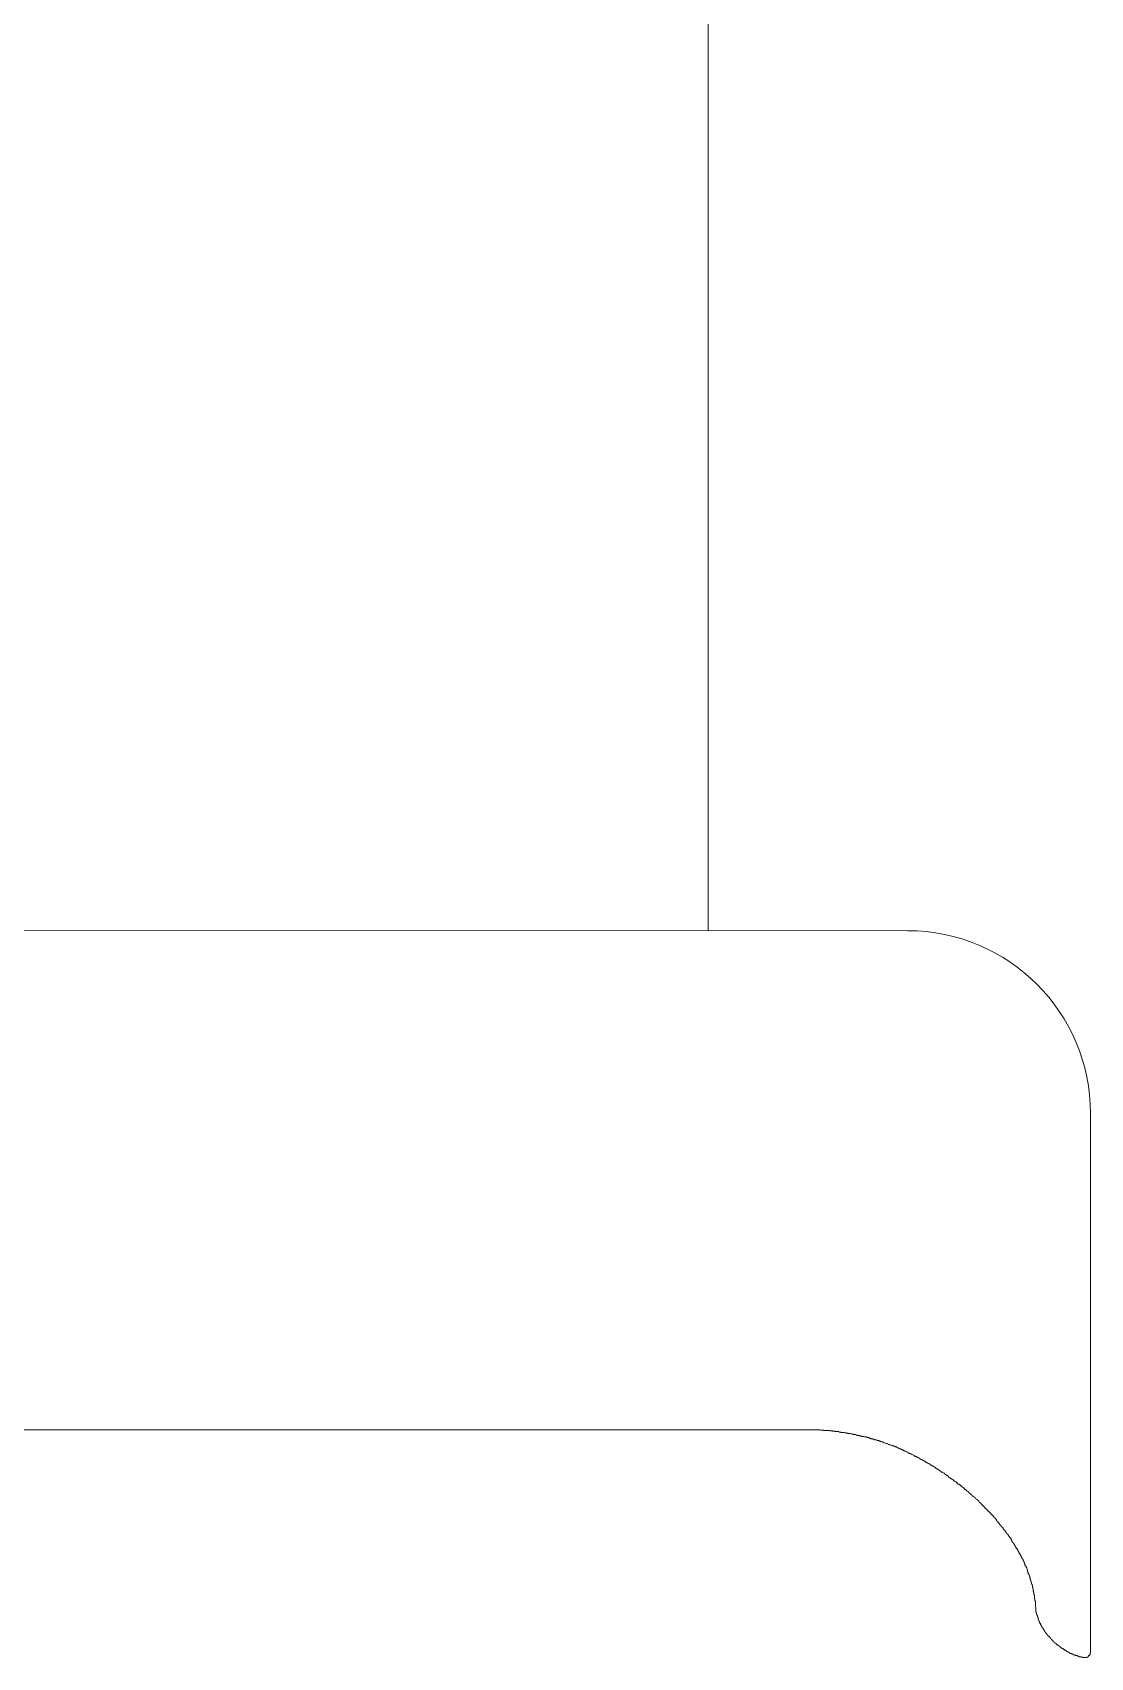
# Model space of a CAD drawing. Header units: millimetres. Extents: x 5194 to 16594, y 329 to 7592.
# Drawn here: x 10153.8 to 10217.4, y 3968.5 to 4066.2 of the extents above; entities that cross this region are included whole.
import ezdxf

# ---------------------------------------------------------------- set-up
doc = ezdxf.new("R2010")
doc.units = ezdxf.units.MM
doc.header["$MEASUREMENT"] = 0
doc.layers.add('PDF_Geometry', color=7, linetype='Continuous', true_color=0x231f20)

msp = doc.modelspace()

# ---------------------------------------------------------------- linework, layer by layer
at = {"layer": 'PDF_Geometry', "color": 0, "lineweight": 9}
for p, q in [((10194.398, 4113.163), (10194.398, 4012.187)), ((10150.391, 4012.182), (10206.394, 4012.175)), ((10217.391, 4001.178), (10217.391, 3968.816)), ((10128.387, 3982.17), (10200.24, 3982.17)), ((10200.272, 3982.17), (10200.25, 3982.17)), ((10200.295, 3982.17), (10200.272, 3982.17)), ((10200.317, 3982.17), (10200.295, 3982.17)), ((10200.857, 3982.17), (10200.834, 3982.17)), ((10200.902, 3982.17), (10200.857, 3982.17)), ((10200.924, 3982.17), (10200.902, 3982.17)), ((10201.149, 3982.148), (10201.127, 3982.17)), ((10201.172, 3982.148), (10201.149, 3982.148)), ((10201.217, 3982.148), (10201.172, 3982.148)), ((10201.239, 3982.148), (10201.217, 3982.148)), ((10201.262, 3982.148), (10201.239, 3982.148)), ((10201.284, 3982.148), (10201.262, 3982.148)), ((10201.329, 3982.148), (10201.284, 3982.148)), ((10201.352, 3982.125), (10201.329, 3982.148)), ((10201.374, 3982.125), (10201.352, 3982.125)), ((10201.419, 3982.125), (10201.374, 3982.125)), ((10201.464, 3982.125), (10201.419, 3982.125)), ((10201.486, 3982.125), (10201.464, 3982.125)), ((10201.509, 3982.125), (10201.486, 3982.125)), ((10201.531, 3982.125), (10201.509, 3982.125)), ((10201.554, 3982.125), (10201.531, 3982.125)), ((10201.846, 3982.103), (10201.824, 3982.103)), ((10201.869, 3982.103), (10201.846, 3982.103)), ((10201.891, 3982.08), (10201.869, 3982.103)), ((10201.914, 3982.08), (10201.891, 3982.08)), ((10201.936, 3982.08), (10201.914, 3982.08)), ((10201.959, 3982.08), (10201.936, 3982.08)), ((10202.004, 3982.08), (10201.959, 3982.08)), ((10202.026, 3982.08), (10202.004, 3982.08)), ((10202.049, 3982.058), (10202.026, 3982.08)), ((10202.071, 3982.058), (10202.049, 3982.058)), ((10202.094, 3982.058), (10202.071, 3982.058)), ((10202.116, 3982.058), (10202.094, 3982.058)), ((10202.139, 3982.058), (10202.116, 3982.058)), ((10202.161, 3982.058), (10202.139, 3982.058)), ((10202.184, 3982.058), (10202.161, 3982.058)), ((10202.206, 3982.058), (10202.184, 3982.058)), ((10202.251, 3982.058), (10202.206, 3982.058)), ((10202.274, 3982.035), (10202.251, 3982.058)), ((10202.296, 3982.035), (10202.274, 3982.035)), ((10202.341, 3982.035), (10202.296, 3982.035)), ((10202.364, 3982.035), (10202.341, 3982.035)), ((10202.386, 3982.035), (10202.364, 3982.035)), ((10202.409, 3982.013), (10202.386, 3982.035)), ((10202.431, 3982.013), (10202.409, 3982.013)), ((10202.453, 3982.013), (10202.431, 3982.013)), ((10202.476, 3982.013), (10202.453, 3982.013)), ((10202.521, 3982.013), (10202.476, 3982.013)), ((10202.566, 3982.013), (10202.521, 3982.013)), ((10202.588, 3982.013), (10202.566, 3982.013)), ((10202.611, 3981.99), (10202.588, 3982.013)), ((10202.633, 3981.99), (10202.611, 3981.99)), ((10202.656, 3981.99), (10202.633, 3981.99)), ((10202.701, 3981.99), (10202.656, 3981.99)), ((10202.701, 3981.968), (10202.701, 3981.99)), ((10202.746, 3981.968), (10202.701, 3981.968)), ((10202.768, 3981.968), (10202.746, 3981.968)), ((10202.791, 3981.968), (10202.768, 3981.968)), ((10202.813, 3981.945), (10202.791, 3981.968)), ((10202.836, 3981.945), (10202.813, 3981.945)), ((10202.858, 3981.945), (10202.836, 3981.945)), ((10202.881, 3981.945), (10202.858, 3981.945)), ((10202.926, 3981.945), (10202.881, 3981.945)), ((10202.948, 3981.945), (10202.926, 3981.945)), ((10202.971, 3981.945), (10202.948, 3981.945)), ((10202.993, 3981.923), (10202.971, 3981.945)), ((10203.016, 3981.923), (10202.993, 3981.923)), ((10203.038, 3981.923), (10203.016, 3981.923)), ((10203.061, 3981.923), (10203.038, 3981.923)), ((10203.061, 3981.901), (10203.061, 3981.923)), ((10203.106, 3981.901), (10203.061, 3981.901)), ((10203.128, 3981.901), (10203.106, 3981.901)), ((10203.151, 3981.878), (10203.128, 3981.901)), ((10203.173, 3981.878), (10203.151, 3981.878)), ((10203.196, 3981.878), (10203.173, 3981.878)), ((10203.218, 3981.878), (10203.196, 3981.878)), ((10203.263, 3981.878), (10203.218, 3981.878)), ((10203.286, 3981.878), (10203.263, 3981.878)), ((10203.308, 3981.856), (10203.286, 3981.878)), ((10203.331, 3981.856), (10203.308, 3981.856)), ((10203.353, 3981.856), (10203.331, 3981.856)), ((10203.376, 3981.833), (10203.353, 3981.856)), ((10203.398, 3981.833), (10203.376, 3981.833)), ((10203.443, 3981.833), (10203.398, 3981.833)), ((10203.466, 3981.833), (10203.443, 3981.833)), ((10203.488, 3981.833), (10203.466, 3981.833)), ((10203.51, 3981.811), (10203.488, 3981.833)), ((10203.533, 3981.811), (10203.51, 3981.811)), ((10203.555, 3981.811), (10203.533, 3981.811)), ((10203.578, 3981.811), (10203.555, 3981.811)), ((10203.578, 3981.788), (10203.578, 3981.811)), ((10203.623, 3981.788), (10203.578, 3981.788)), ((10203.645, 3981.788), (10203.623, 3981.788)), ((10203.668, 3981.766), (10203.645, 3981.788)), ((10203.69, 3981.766), (10203.668, 3981.766)), ((10203.713, 3981.766), (10203.69, 3981.766)), ((10203.735, 3981.766), (10203.713, 3981.766)), ((10203.758, 3981.766), (10203.735, 3981.766)), ((10203.803, 3981.743), (10203.758, 3981.766)), ((10203.848, 3981.743), (10203.803, 3981.743)), ((10203.87, 3981.743), (10203.848, 3981.743)), ((10203.893, 3981.743), (10203.87, 3981.743)), ((10203.915, 3981.721), (10203.893, 3981.743)), ((10203.938, 3981.721), (10203.915, 3981.721)), ((10203.96, 3981.721), (10203.938, 3981.721)), ((10203.983, 3981.698), (10203.96, 3981.721)), ((10204.028, 3981.698), (10203.983, 3981.698)), ((10204.05, 3981.698), (10204.028, 3981.698)), ((10204.073, 3981.698), (10204.05, 3981.698)), ((10204.095, 3981.676), (10204.073, 3981.698)), ((10204.118, 3981.676), (10204.095, 3981.676)), ((10204.14, 3981.653), (10204.118, 3981.676)), ((10204.185, 3981.653), (10204.14, 3981.653)), ((10204.208, 3981.631), (10204.185, 3981.653)), ((10204.23, 3981.631), (10204.208, 3981.631)), ((10204.253, 3981.631), (10204.23, 3981.631)), ((10204.275, 3981.631), (10204.253, 3981.631)), ((10204.298, 3981.631), (10204.275, 3981.631)), ((10204.32, 3981.608), (10204.298, 3981.631)), ((10204.365, 3981.608), (10204.32, 3981.608)), ((10204.365, 3981.586), (10204.365, 3981.608)), ((10204.388, 3981.586), (10204.365, 3981.586)), ((10204.41, 3981.586), (10204.388, 3981.586)), ((10204.433, 3981.563), (10204.41, 3981.586)), ((10204.455, 3981.563), (10204.433, 3981.563)), ((10204.478, 3981.563), (10204.455, 3981.563)), ((10204.5, 3981.563), (10204.478, 3981.563)), ((10204.545, 3981.541), (10204.5, 3981.563)), ((10204.567, 3981.541), (10204.545, 3981.541)), ((10204.59, 3981.518), (10204.567, 3981.541)), ((10204.635, 3981.518), (10204.59, 3981.518)), ((10204.68, 3981.518), (10204.635, 3981.518)), ((10204.68, 3981.496), (10204.68, 3981.518)), ((10204.725, 3981.496), (10204.68, 3981.496)), ((10204.747, 3981.496), (10204.725, 3981.496)), ((10204.77, 3981.473), (10204.747, 3981.496)), ((10204.815, 3981.451), (10204.77, 3981.473)), ((10204.837, 3981.451), (10204.815, 3981.451)), ((10204.86, 3981.451), (10204.837, 3981.451)), ((10204.905, 3981.451), (10204.86, 3981.451)), ((10204.905, 3981.428), (10204.905, 3981.451)), ((10204.95, 3981.428), (10204.905, 3981.428)), ((10204.95, 3981.406), (10204.95, 3981.428)), ((10204.972, 3981.406), (10204.95, 3981.406)), ((10204.972, 3981.383), (10204.972, 3981.406)), ((10204.995, 3981.383), (10204.972, 3981.383)), ((10205.017, 3981.383), (10204.995, 3981.383)), ((10205.062, 3981.361), (10205.017, 3981.383)), ((10205.107, 3981.338), (10205.062, 3981.361)), ((10205.13, 3981.338), (10205.107, 3981.338)), ((10205.152, 3981.338), (10205.13, 3981.338)), ((10205.175, 3981.338), (10205.152, 3981.338)), ((10205.197, 3981.316), (10205.175, 3981.338)), ((10205.22, 3981.293), (10205.197, 3981.316)), ((10205.242, 3981.293), (10205.22, 3981.293)), ((10205.287, 3981.293), (10205.242, 3981.293)), ((10205.31, 3981.293), (10205.287, 3981.293)), ((10205.332, 3981.271), (10205.31, 3981.293)), ((10205.355, 3981.271), (10205.332, 3981.271)), ((10205.377, 3981.248), (10205.355, 3981.271)), ((10205.4, 3981.248), (10205.377, 3981.248)), ((10205.422, 3981.248), (10205.4, 3981.248)), ((10205.467, 3981.226), (10205.422, 3981.248)), ((10205.49, 3981.226), (10205.467, 3981.226)), ((10205.512, 3981.203), (10205.49, 3981.226)), ((10205.535, 3981.203), (10205.512, 3981.203)), ((10205.557, 3981.203), (10205.535, 3981.203)), ((10205.579, 3981.181), (10205.557, 3981.203)), ((10205.602, 3981.181), (10205.579, 3981.181)), ((10205.602, 3981.158), (10205.602, 3981.181)), ((10205.647, 3981.158), (10205.602, 3981.158)), ((10205.669, 3981.136), (10205.647, 3981.158)), ((10205.692, 3981.136), (10205.669, 3981.136)), ((10205.714, 3981.136), (10205.692, 3981.136)), ((10205.737, 3981.136), (10205.714, 3981.136)), ((10205.737, 3981.113), (10205.737, 3981.136)), ((10205.759, 3981.113), (10205.737, 3981.113)), ((10205.782, 3981.113), (10205.759, 3981.113)), ((10205.782, 3981.091), (10205.782, 3981.113)), ((10205.827, 3981.091), (10205.782, 3981.091)), ((10205.827, 3981.068), (10205.827, 3981.091)), ((10205.849, 3981.068), (10205.827, 3981.068)), ((10205.872, 3981.068), (10205.849, 3981.068)), ((10205.894, 3981.046), (10205.872, 3981.068)), ((10205.917, 3981.046), (10205.894, 3981.046)), ((10205.917, 3981.023), (10205.917, 3981.046)), ((10205.939, 3981.023), (10205.917, 3981.023)), ((10205.984, 3981.023), (10205.939, 3981.023)), ((10205.984, 3981.001), (10205.984, 3981.023)), ((10206.007, 3981.001), (10205.984, 3981.001)), ((10206.029, 3980.978), (10206.007, 3981.001)), ((10206.052, 3980.978), (10206.029, 3980.978)), ((10206.074, 3980.956), (10206.052, 3980.978)), ((10206.097, 3980.956), (10206.074, 3980.956)), ((10206.119, 3980.956), (10206.097, 3980.956)), ((10206.119, 3980.933), (10206.119, 3980.956)), ((10206.164, 3980.933), (10206.119, 3980.933)), ((10206.164, 3980.911), (10206.164, 3980.933)), ((10206.209, 3980.911), (10206.164, 3980.911)), ((10206.232, 3980.888), (10206.209, 3980.911)), ((10206.254, 3980.888), (10206.232, 3980.888)), ((10206.254, 3980.866), (10206.254, 3980.888)), ((10206.277, 3980.866), (10206.254, 3980.866)), ((10206.299, 3980.844), (10206.277, 3980.866)), ((10206.322, 3980.844), (10206.299, 3980.844)), ((10206.344, 3980.844), (10206.322, 3980.844)), ((10206.389, 3980.821), (10206.344, 3980.844)), ((10206.407, 3980.816), (10206.385, 3980.816)), ((10206.43, 3980.794), (10206.407, 3980.816)), ((10206.452, 3980.794), (10206.43, 3980.794)), ((10206.475, 3980.771), (10206.452, 3980.794)), ((10206.475, 3980.749), (10206.475, 3980.771)), ((10206.519, 3980.749), (10206.475, 3980.749)), ((10206.564, 3980.749), (10206.519, 3980.749)), ((10206.564, 3980.726), (10206.564, 3980.749)), ((10206.609, 3980.704), (10206.564, 3980.726)), ((10206.632, 3980.704), (10206.609, 3980.704)), ((10206.654, 3980.681), (10206.632, 3980.704)), ((10206.677, 3980.681), (10206.654, 3980.681)), ((10206.699, 3980.659), (10206.677, 3980.681)), ((10206.744, 3980.636), (10206.699, 3980.659)), ((10206.767, 3980.636), (10206.744, 3980.636)), ((10206.789, 3980.636), (10206.767, 3980.636)), ((10206.789, 3980.614), (10206.789, 3980.636)), ((10206.812, 3980.591), (10206.789, 3980.614)), ((10206.834, 3980.591), (10206.812, 3980.591)), ((10206.857, 3980.591), (10206.834, 3980.591)), ((10206.879, 3980.569), (10206.857, 3980.591)), ((10206.924, 3980.569), (10206.879, 3980.569)), ((10206.924, 3980.546), (10206.924, 3980.569)), ((10206.947, 3980.524), (10206.924, 3980.546)), ((10206.969, 3980.524), (10206.947, 3980.524)), ((10206.992, 3980.524), (10206.969, 3980.524)), ((10207.014, 3980.501), (10206.992, 3980.524)), ((10207.037, 3980.501), (10207.014, 3980.501)), ((10207.037, 3980.479), (10207.037, 3980.501)), ((10207.082, 3980.479), (10207.037, 3980.479)), ((10207.082, 3980.456), (10207.082, 3980.479)), ((10207.104, 3980.434), (10207.082, 3980.456)), ((10207.127, 3980.434), (10207.104, 3980.434)), ((10207.149, 3980.434), (10207.127, 3980.434)), ((10207.172, 3980.411), (10207.149, 3980.434)), ((10207.217, 3980.389), (10207.172, 3980.411)), ((10207.262, 3980.389), (10207.217, 3980.389)), ((10207.262, 3980.367), (10207.262, 3980.389)), ((10207.307, 3980.344), (10207.262, 3980.367)), ((10207.307, 3980.322), (10207.307, 3980.344)), ((10207.329, 3980.322), (10207.307, 3980.322)), ((10207.352, 3980.322), (10207.329, 3980.322)), ((10207.374, 3980.299), (10207.352, 3980.322)), ((10207.397, 3980.299), (10207.374, 3980.299)), ((10207.397, 3980.277), (10207.397, 3980.299)), ((10207.442, 3980.277), (10207.397, 3980.277)), ((10207.442, 3980.254), (10207.442, 3980.277)), ((10207.487, 3980.254), (10207.442, 3980.254)), ((10207.487, 3980.232), (10207.487, 3980.254)), ((10207.509, 3980.209), (10207.487, 3980.232)), ((10207.531, 3980.209), (10207.509, 3980.209)), ((10207.554, 3980.209), (10207.531, 3980.209)), ((10207.576, 3980.187), (10207.554, 3980.209)), ((10207.576, 3980.164), (10207.576, 3980.187)), ((10207.599, 3980.164), (10207.576, 3980.164)), ((10207.621, 3980.142), (10207.599, 3980.164)), ((10207.666, 3980.142), (10207.621, 3980.142)), ((10207.689, 3980.119), (10207.666, 3980.142)), ((10207.711, 3980.097), (10207.689, 3980.119)), ((10207.734, 3980.097), (10207.711, 3980.097)), ((10207.756, 3980.097), (10207.734, 3980.097)), ((10207.756, 3980.074), (10207.756, 3980.097)), ((10207.779, 3980.052), (10207.756, 3980.074)), ((10207.801, 3980.052), (10207.779, 3980.052)), ((10207.846, 3980.052), (10207.801, 3980.052)), ((10207.846, 3980.029), (10207.846, 3980.052)), ((10207.869, 3980.007), (10207.846, 3980.029)), ((10207.891, 3980.007), (10207.869, 3980.007)), ((10207.914, 3980.007), (10207.891, 3980.007)), ((10207.936, 3979.984), (10207.914, 3980.007)), ((10207.936, 3979.962), (10207.936, 3979.984)), ((10207.959, 3979.962), (10207.936, 3979.962)), ((10207.981, 3979.962), (10207.959, 3979.962)), ((10208.004, 3979.939), (10207.981, 3979.962)), ((10208.004, 3979.917), (10208.004, 3979.939)), ((10208.026, 3979.917), (10208.004, 3979.917)), ((10208.049, 3979.894), (10208.026, 3979.917)), ((10208.094, 3979.872), (10208.049, 3979.894)), ((10208.094, 3979.849), (10208.094, 3979.872)), ((10208.116, 3979.849), (10208.094, 3979.849)), ((10208.139, 3979.827), (10208.116, 3979.849)), ((10208.184, 3979.827), (10208.139, 3979.827)), ((10208.184, 3979.804), (10208.184, 3979.827)), ((10208.206, 3979.804), (10208.184, 3979.804)), ((10208.229, 3979.782), (10208.206, 3979.804)), ((10208.274, 3979.759), (10208.229, 3979.782)), ((10208.274, 3979.737), (10208.274, 3979.759)), ((10208.296, 3979.737), (10208.274, 3979.737)), ((10208.319, 3979.714), (10208.296, 3979.737)), ((10208.364, 3979.692), (10208.319, 3979.714)), ((10208.409, 3979.669), (10208.364, 3979.692)), ((10208.409, 3979.647), (10208.409, 3979.669)), ((10208.431, 3979.647), (10208.409, 3979.647)), ((10208.454, 3979.624), (10208.431, 3979.647)), ((10208.476, 3979.602), (10208.454, 3979.624)), ((10208.499, 3979.602), (10208.476, 3979.602)), ((10208.544, 3979.579), (10208.499, 3979.602)), ((10208.588, 3979.557), (10208.544, 3979.579)), ((10208.611, 3979.534), (10208.588, 3979.557)), ((10208.633, 3979.512), (10208.611, 3979.534)), ((10208.678, 3979.489), (10208.633, 3979.512)), ((10208.701, 3979.467), (10208.678, 3979.489)), ((10208.723, 3979.467), (10208.701, 3979.467)), ((10208.723, 3979.444), (10208.723, 3979.467)), ((10208.768, 3979.444), (10208.723, 3979.444)), ((10208.768, 3979.422), (10208.768, 3979.444)), ((10208.791, 3979.399), (10208.768, 3979.422)), ((10208.813, 3979.399), (10208.791, 3979.399)), ((10208.858, 3979.377), (10208.813, 3979.399)), ((10208.858, 3979.355), (10208.858, 3979.377)), ((10208.858, 3979.332), (10208.858, 3979.355)), ((10208.903, 3979.332), (10208.858, 3979.332)), ((10208.926, 3979.31), (10208.903, 3979.332)), ((10208.926, 3979.287), (10208.926, 3979.31)), ((10208.948, 3979.287), (10208.926, 3979.287)), ((10208.971, 3979.287), (10208.948, 3979.287)), ((10208.971, 3979.265), (10208.971, 3979.287)), ((10208.993, 3979.242), (10208.971, 3979.265)), ((10209.016, 3979.22), (10208.993, 3979.242)), ((10209.038, 3979.22), (10209.016, 3979.22)), ((10209.061, 3979.197), (10209.038, 3979.22)), ((10209.106, 3979.175), (10209.061, 3979.197)), ((10209.128, 3979.152), (10209.106, 3979.175)), ((10209.151, 3979.152), (10209.128, 3979.152)), ((10209.151, 3979.13), (10209.151, 3979.152)), ((10209.173, 3979.107), (10209.151, 3979.13)), ((10209.196, 3979.107), (10209.173, 3979.107)), ((10209.218, 3979.085), (10209.196, 3979.107)), ((10209.241, 3979.085), (10209.218, 3979.085)), ((10209.241, 3979.062), (10209.241, 3979.085)), ((10209.286, 3979.04), (10209.241, 3979.062)), ((10209.308, 3979.017), (10209.286, 3979.04)), ((10209.331, 3979.017), (10209.308, 3979.017)), ((10209.331, 3978.995), (10209.331, 3979.017)), ((10209.353, 3978.972), (10209.331, 3978.995)), ((10209.376, 3978.972), (10209.353, 3978.972)), ((10209.398, 3978.972), (10209.376, 3978.972)), ((10209.398, 3978.95), (10209.398, 3978.972)), ((10209.421, 3978.927), (10209.398, 3978.95)), ((10209.421, 3978.905), (10209.421, 3978.927)), ((10209.466, 3978.905), (10209.421, 3978.905)), ((10209.488, 3978.905), (10209.466, 3978.905)), ((10209.511, 3978.882), (10209.488, 3978.905)), ((10209.511, 3978.86), (10209.511, 3978.882)), ((10209.533, 3978.86), (10209.511, 3978.86)), ((10209.556, 3978.86), (10209.533, 3978.86)), ((10209.556, 3978.837), (10209.556, 3978.86)), ((10209.578, 3978.815), (10209.556, 3978.837)), ((10209.601, 3978.792), (10209.578, 3978.815)), ((10209.645, 3978.792), (10209.601, 3978.792)), ((10209.645, 3978.77), (10209.645, 3978.792)), ((10209.645, 3978.747), (10209.645, 3978.77)), ((10209.69, 3978.725), (10209.645, 3978.747)), ((10209.713, 3978.725), (10209.69, 3978.725)), ((10209.735, 3978.702), (10209.713, 3978.725)), ((10209.735, 3978.68), (10209.735, 3978.702)), ((10209.758, 3978.68), (10209.735, 3978.68)), ((10209.78, 3978.657), (10209.758, 3978.68)), ((10209.825, 3978.657), (10209.78, 3978.657)), ((10209.825, 3978.635), (10209.825, 3978.657)), ((10209.825, 3978.612), (10209.825, 3978.635)), ((10209.848, 3978.59), (10209.825, 3978.612)), ((10209.87, 3978.59), (10209.848, 3978.59)), ((10209.893, 3978.567), (10209.87, 3978.59)), ((10209.893, 3978.545), (10209.893, 3978.567)), ((10209.915, 3978.545), (10209.893, 3978.545)), ((10209.938, 3978.522), (10209.915, 3978.545)), ((10209.938, 3978.5), (10209.938, 3978.522)), ((10209.96, 3978.5), (10209.938, 3978.5)), ((10209.983, 3978.477), (10209.96, 3978.5)), ((10210.028, 3978.455), (10209.983, 3978.477)), ((10210.028, 3978.432), (10210.028, 3978.455)), ((10210.05, 3978.432), (10210.028, 3978.432)), ((10210.073, 3978.41), (10210.05, 3978.432)), ((10210.095, 3978.387), (10210.073, 3978.41)), ((10210.095, 3978.365), (10210.095, 3978.387)), ((10210.118, 3978.365), (10210.095, 3978.365)), ((10210.118, 3978.342), (10210.118, 3978.365)), ((10210.14, 3978.342), (10210.118, 3978.342)), ((10210.163, 3978.32), (10210.14, 3978.342)), ((10210.163, 3978.298), (10210.163, 3978.32)), ((10210.208, 3978.298), (10210.163, 3978.298)), ((10210.208, 3978.275), (10210.208, 3978.298)), ((10210.23, 3978.253), (10210.208, 3978.275)), ((10210.253, 3978.23), (10210.23, 3978.253)), ((10210.275, 3978.23), (10210.253, 3978.23)), ((10210.298, 3978.208), (10210.275, 3978.23)), ((10210.298, 3978.185), (10210.298, 3978.208)), ((10210.32, 3978.185), (10210.298, 3978.185)), ((10210.343, 3978.163), (10210.32, 3978.185)), ((10210.388, 3978.14), (10210.343, 3978.163)), ((10210.388, 3978.118), (10210.388, 3978.14)), ((10210.41, 3978.118), (10210.388, 3978.118)), ((10210.568, 3977.983), (10210.523, 3978.005)), ((10210.568, 3977.96), (10210.568, 3977.983)), ((10210.613, 3977.938), (10210.568, 3977.96)), ((10210.613, 3977.915), (10210.613, 3977.938)), ((10210.635, 3977.915), (10210.613, 3977.915)), ((10210.657, 3977.893), (10210.635, 3977.915)), ((10210.657, 3977.87), (10210.657, 3977.893)), ((10210.68, 3977.87), (10210.657, 3977.87)), ((10210.702, 3977.848), (10210.68, 3977.87)), ((10210.702, 3977.825), (10210.702, 3977.848)), ((10210.747, 3977.803), (10210.702, 3977.825)), ((10210.747, 3977.78), (10210.747, 3977.803)), ((10210.792, 3977.78), (10210.747, 3977.78)), ((10210.792, 3977.758), (10210.792, 3977.78)), ((10210.792, 3977.735), (10210.792, 3977.758)), ((10210.815, 3977.713), (10210.792, 3977.735)), ((10210.837, 3977.69), (10210.815, 3977.713)), ((10210.86, 3977.668), (10210.837, 3977.69)), ((10210.905, 3977.668), (10210.86, 3977.668)), ((10210.905, 3977.645), (10210.905, 3977.668)), ((10210.905, 3977.623), (10210.905, 3977.645)), ((10210.905, 3977.6), (10210.905, 3977.623)), ((10210.95, 3977.6), (10210.905, 3977.6)), ((10210.95, 3977.578), (10210.95, 3977.6)), ((10210.972, 3977.555), (10210.95, 3977.578)), ((10210.995, 3977.555), (10210.972, 3977.555)), ((10210.995, 3977.533), (10210.995, 3977.555)), ((10211.017, 3977.51), (10210.995, 3977.533)), ((10211.04, 3977.51), (10211.017, 3977.51)), ((10211.04, 3977.488), (10211.04, 3977.51)), ((10211.062, 3977.465), (10211.04, 3977.488)), ((10211.085, 3977.443), (10211.062, 3977.465)), ((10211.13, 3977.42), (10211.085, 3977.443)), ((10211.13, 3977.398), (10211.13, 3977.42)), ((10211.152, 3977.375), (10211.13, 3977.398)), ((10211.175, 3977.375), (10211.152, 3977.375)), ((10211.175, 3977.353), (10211.175, 3977.375)), ((10211.197, 3977.33), (10211.175, 3977.353)), ((10211.22, 3977.308), (10211.197, 3977.33)), ((10211.242, 3977.285), (10211.22, 3977.308)), ((10211.265, 3977.263), (10211.242, 3977.285)), ((10211.265, 3977.241), (10211.265, 3977.263)), ((10211.31, 3977.241), (10211.265, 3977.241)), ((10211.31, 3977.218), (10211.31, 3977.241)), ((10211.332, 3977.196), (10211.31, 3977.218)), ((10211.355, 3977.173), (10211.332, 3977.196)), ((10211.377, 3977.151), (10211.355, 3977.173)), ((10211.4, 3977.128), (10211.377, 3977.151)), ((10211.4, 3977.106), (10211.4, 3977.128)), ((10211.422, 3977.106), (10211.4, 3977.106)), ((10211.445, 3977.083), (10211.422, 3977.106)), ((10211.445, 3977.061), (10211.445, 3977.083)), ((10211.49, 3977.061), (10211.445, 3977.061)), ((10211.49, 3977.038), (10211.49, 3977.061)), ((10211.49, 3977.016), (10211.49, 3977.038)), ((10211.512, 3977.016), (10211.49, 3977.016)), ((10211.535, 3976.993), (10211.512, 3977.016)), ((10211.535, 3976.971), (10211.535, 3976.993)), ((10211.557, 3976.948), (10211.535, 3976.971)), ((10211.58, 3976.948), (10211.557, 3976.948)), ((10211.58, 3976.926), (10211.58, 3976.948)), ((10211.602, 3976.903), (10211.58, 3976.926)), ((10211.602, 3976.881), (10211.602, 3976.903)), ((10211.625, 3976.881), (10211.602, 3976.881)), ((10211.67, 3976.858), (10211.625, 3976.881)), ((10211.67, 3976.836), (10211.67, 3976.858)), ((10211.67, 3976.813), (10211.67, 3976.836)), ((10211.692, 3976.813), (10211.67, 3976.813)), ((10211.692, 3976.791), (10211.692, 3976.813)), ((10211.714, 3976.768), (10211.692, 3976.791)), ((10211.737, 3976.768), (10211.714, 3976.768)), ((10211.737, 3976.746), (10211.737, 3976.768)), ((10211.737, 3976.723), (10211.737, 3976.746)), ((10211.759, 3976.701), (10211.737, 3976.723)), ((10211.759, 3976.678), (10211.759, 3976.701)), ((10211.782, 3976.678), (10211.759, 3976.678)), ((10211.827, 3976.656), (10211.782, 3976.678)), ((10211.827, 3976.633), (10211.827, 3976.656)), ((10211.849, 3976.611), (10211.827, 3976.633)), ((10211.849, 3976.588), (10211.849, 3976.611)), ((10211.872, 3976.566), (10211.849, 3976.588)), ((10211.894, 3976.566), (10211.872, 3976.566)), ((10211.894, 3976.543), (10211.894, 3976.566)), ((10211.917, 3976.521), (10211.894, 3976.543)), ((10211.917, 3976.498), (10211.917, 3976.521)), ((10211.939, 3976.476), (10211.917, 3976.498)), ((10211.962, 3976.453), (10211.939, 3976.476)), ((10212.007, 3976.431), (10211.962, 3976.453)), ((10212.007, 3976.408), (10212.007, 3976.431)), ((10212.007, 3976.386), (10212.007, 3976.408)), ((10212.052, 3976.363), (10212.007, 3976.386)), ((10212.052, 3976.341), (10212.052, 3976.363)), ((10212.074, 3976.318), (10212.052, 3976.341)), ((10212.097, 3976.296), (10212.074, 3976.318)), ((10212.119, 3976.273), (10212.097, 3976.296)), ((10212.142, 3976.251), (10212.119, 3976.273)), ((10212.142, 3976.228), (10212.142, 3976.251)), ((10212.142, 3976.206), (10212.142, 3976.228)), ((10212.187, 3976.206), (10212.142, 3976.206)), ((10212.187, 3976.184), (10212.187, 3976.206)), ((10212.187, 3976.161), (10212.187, 3976.184)), ((10212.232, 3976.139), (10212.187, 3976.161)), ((10212.232, 3976.116), (10212.232, 3976.139)), ((10212.254, 3976.094), (10212.232, 3976.116)), ((10212.277, 3976.071), (10212.254, 3976.094)), ((10212.277, 3976.049), (10212.277, 3976.071)), ((10212.299, 3976.026), (10212.277, 3976.049)), ((10212.322, 3976.004), (10212.299, 3976.026)), ((10212.322, 3975.981), (10212.322, 3976.004)), ((10212.344, 3975.959), (10212.322, 3975.981)), ((10212.367, 3975.959), (10212.344, 3975.959)), ((10212.367, 3975.936), (10212.367, 3975.959)), ((10212.367, 3975.914), (10212.367, 3975.936)), ((10212.412, 3975.891), (10212.367, 3975.914)), ((10212.412, 3975.869), (10212.412, 3975.891)), ((10212.434, 3975.846), (10212.412, 3975.869)), ((10212.457, 3975.846), (10212.434, 3975.846)), ((10212.457, 3975.824), (10212.457, 3975.846)), ((10212.457, 3975.801), (10212.457, 3975.824)), ((10212.479, 3975.801), (10212.457, 3975.801)), ((10212.479, 3975.779), (10212.479, 3975.801)), ((10212.502, 3975.756), (10212.479, 3975.779)), ((10212.502, 3975.734), (10212.502, 3975.756)), ((10212.524, 3975.734), (10212.502, 3975.734)), ((10212.524, 3975.711), (10212.524, 3975.734)), ((10212.547, 3975.689), (10212.524, 3975.711)), ((10212.547, 3975.666), (10212.547, 3975.689)), ((10212.592, 3975.666), (10212.547, 3975.666)), ((10212.592, 3975.644), (10212.592, 3975.666)), ((10212.592, 3975.621), (10212.592, 3975.644)), ((10212.614, 3975.599), (10212.592, 3975.621)), ((10212.637, 3975.576), (10212.614, 3975.599)), ((10212.637, 3975.554), (10212.637, 3975.576)), ((10212.659, 3975.531), (10212.637, 3975.554)), ((10212.659, 3975.509), (10212.659, 3975.531)), ((10212.659, 3975.486), (10212.659, 3975.509)), ((10212.659, 3975.464), (10212.659, 3975.486)), ((10212.682, 3975.464), (10212.659, 3975.464)), ((10212.682, 3975.441), (10212.682, 3975.464)), ((10212.704, 3975.441), (10212.682, 3975.441)), ((10212.704, 3975.419), (10212.704, 3975.441)), ((10212.704, 3975.396), (10212.704, 3975.419)), ((10212.749, 3975.374), (10212.704, 3975.396)), ((10212.771, 3975.351), (10212.749, 3975.374)), ((10212.771, 3975.329), (10212.771, 3975.351)), ((10212.794, 3975.306), (10212.771, 3975.329)), ((10212.794, 3975.284), (10212.794, 3975.306)), ((10212.816, 3975.261), (10212.794, 3975.284)), ((10212.839, 3975.239), (10212.816, 3975.261)), ((10212.839, 3975.216), (10212.839, 3975.239)), ((10212.839, 3975.194), (10212.839, 3975.216)), ((10212.861, 3975.194), (10212.839, 3975.194)), ((10212.861, 3975.172), (10212.861, 3975.194)), ((10212.884, 3975.149), (10212.861, 3975.172)), ((10212.884, 3975.127), (10212.884, 3975.149)), ((10212.884, 3975.104), (10212.884, 3975.127)), ((10212.929, 3975.104), (10212.884, 3975.104)), ((10212.929, 3975.082), (10212.929, 3975.104)), ((10212.929, 3975.059), (10212.929, 3975.082)), ((10212.951, 3975.037), (10212.929, 3975.059)), ((10212.974, 3975.037), (10212.951, 3975.037)), ((10212.974, 3975.014), (10212.974, 3975.037)), ((10212.974, 3974.992), (10212.974, 3975.014)), ((10212.974, 3974.969), (10212.974, 3974.992)), ((10212.996, 3974.969), (10212.974, 3974.969)), ((10213.019, 3974.947), (10212.996, 3974.969)), ((10213.019, 3974.924), (10213.019, 3974.947)), ((10213.019, 3974.902), (10213.019, 3974.924)), ((10213.041, 3974.902), (10213.019, 3974.902)), ((10213.041, 3974.879), (10213.041, 3974.902)), ((10213.064, 3974.857), (10213.041, 3974.879)), ((10213.064, 3974.834), (10213.064, 3974.857)), ((10213.064, 3974.812), (10213.064, 3974.834)), ((10213.109, 3974.812), (10213.064, 3974.812)), ((10213.109, 3974.789), (10213.109, 3974.812)), ((10213.109, 3974.767), (10213.109, 3974.789)), ((10213.109, 3974.744), (10213.109, 3974.767)), ((10213.109, 3974.722), (10213.109, 3974.744)), ((10213.154, 3974.722), (10213.109, 3974.722)), ((10213.154, 3974.699), (10213.154, 3974.722)), ((10213.154, 3974.677), (10213.154, 3974.699)), ((10213.154, 3974.654), (10213.154, 3974.677)), ((10213.176, 3974.654), (10213.154, 3974.654)), ((10213.176, 3974.632), (10213.176, 3974.654)), ((10213.199, 3974.609), (10213.176, 3974.632)), ((10213.199, 3974.587), (10213.199, 3974.609)), ((10213.221, 3974.564), (10213.199, 3974.587)), ((10213.221, 3974.542), (10213.221, 3974.564)), ((10213.244, 3974.542), (10213.221, 3974.542)), ((10213.244, 3974.519), (10213.244, 3974.542)), ((10213.244, 3974.497), (10213.244, 3974.519)), ((10213.244, 3974.474), (10213.244, 3974.497)), ((10213.289, 3974.474), (10213.244, 3974.474)), ((10213.289, 3974.452), (10213.289, 3974.474)), ((10213.289, 3974.429), (10213.289, 3974.452)), ((10213.289, 3974.407), (10213.289, 3974.429)), ((10213.334, 3974.384), (10213.289, 3974.407)), ((10213.334, 3974.362), (10213.334, 3974.384)), ((10213.334, 3974.339), (10213.334, 3974.362)), ((10213.334, 3974.317), (10213.334, 3974.339)), ((10213.356, 3974.294), (10213.334, 3974.317)), ((10213.356, 3974.272), (10213.356, 3974.294)), ((10213.379, 3974.272), (10213.356, 3974.272)), ((10213.379, 3974.249), (10213.379, 3974.272)), ((10213.379, 3974.227), (10213.379, 3974.249)), ((10213.401, 3974.227), (10213.379, 3974.227)), ((10213.401, 3974.204), (10213.401, 3974.227)), ((10213.401, 3974.182), (10213.401, 3974.204)), ((10213.424, 3974.159), (10213.401, 3974.182)), ((10213.424, 3974.137), (10213.424, 3974.159)), ((10213.424, 3974.115), (10213.424, 3974.137)), ((10213.446, 3974.092), (10213.424, 3974.115)), ((10213.446, 3974.07), (10213.446, 3974.092)), ((10213.469, 3974.047), (10213.446, 3974.07)), ((10213.469, 3974.025), (10213.469, 3974.047)), ((10213.469, 3974.002), (10213.469, 3974.025)), ((10213.469, 3973.98), (10213.469, 3974.002)), ((10213.514, 3973.98), (10213.469, 3973.98)), ((10213.514, 3973.957), (10213.514, 3973.98)), ((10213.514, 3973.935), (10213.514, 3973.957)), ((10213.514, 3973.912), (10213.514, 3973.935)), ((10213.536, 3973.912), (10213.514, 3973.912)), ((10213.536, 3973.89), (10213.536, 3973.912)), ((10213.559, 3973.867), (10213.536, 3973.89)), ((10213.559, 3973.845), (10213.559, 3973.867)), ((10213.559, 3973.822), (10213.559, 3973.845)), ((10213.581, 3973.8), (10213.559, 3973.822)), ((10213.581, 3973.777), (10213.581, 3973.8)), ((10213.604, 3973.755), (10213.581, 3973.777)), ((10213.604, 3973.732), (10213.604, 3973.755)), ((10213.604, 3973.71), (10213.604, 3973.732)), ((10213.604, 3973.687), (10213.604, 3973.71)), ((10213.604, 3973.665), (10213.604, 3973.687)), ((10213.626, 3973.642), (10213.604, 3973.665)), ((10213.626, 3973.62), (10213.626, 3973.642)), ((10213.626, 3973.597), (10213.626, 3973.62)), ((10213.626, 3973.575), (10213.626, 3973.597)), ((10213.626, 3973.552), (10213.626, 3973.575)), ((10213.671, 3973.552), (10213.626, 3973.552)), ((10213.671, 3973.53), (10213.671, 3973.552)), ((10213.671, 3973.507), (10213.671, 3973.53)), ((10213.671, 3973.485), (10213.671, 3973.507)), ((10213.694, 3973.462), (10213.671, 3973.485)), ((10213.694, 3973.44), (10213.694, 3973.462)), ((10213.694, 3973.417), (10213.694, 3973.44)), ((10213.716, 3973.417), (10213.694, 3973.417)), ((10213.716, 3973.395), (10213.716, 3973.417)), ((10213.716, 3973.372), (10213.716, 3973.395)), ((10213.716, 3973.35), (10213.716, 3973.372)), ((10213.716, 3973.327), (10213.716, 3973.35)), ((10213.739, 3973.305), (10213.716, 3973.327)), ((10213.761, 3973.282), (10213.739, 3973.305)), ((10213.761, 3973.26), (10213.761, 3973.282)), ((10213.761, 3973.237), (10213.761, 3973.26)), ((10213.761, 3973.215), (10213.761, 3973.237)), ((10213.761, 3973.192), (10213.761, 3973.215)), ((10213.761, 3973.17), (10213.761, 3973.192)), ((10213.784, 3973.147), (10213.761, 3973.17)), ((10213.784, 3973.125), (10213.784, 3973.147)), ((10213.806, 3973.125), (10213.784, 3973.125)), ((10213.806, 3973.102), (10213.806, 3973.125)), ((10213.806, 3973.08), (10213.806, 3973.102)), ((10213.806, 3973.058), (10213.806, 3973.08)), ((10213.806, 3973.035), (10213.806, 3973.058)), ((10213.851, 3973.013), (10213.806, 3973.035)), ((10213.851, 3972.99), (10213.851, 3973.013)), ((10213.851, 3972.968), (10213.851, 3972.99)), ((10213.851, 3972.945), (10213.851, 3972.968)), ((10213.851, 3972.923), (10213.851, 3972.945)), ((10213.851, 3972.9), (10213.851, 3972.923)), ((10213.873, 3972.9), (10213.851, 3972.9)), ((10213.873, 3972.878), (10213.873, 3972.9)), ((10213.873, 3972.855), (10213.873, 3972.878)), ((10213.896, 3972.855), (10213.873, 3972.855)), ((10213.896, 3972.833), (10213.896, 3972.855)), ((10213.896, 3972.698), (10213.896, 3972.72)), ((10213.918, 3972.698), (10213.896, 3972.698)), ((10213.918, 3972.675), (10213.918, 3972.698)), ((10213.918, 3972.653), (10213.918, 3972.675)), ((10213.918, 3972.63), (10213.918, 3972.653)), ((10213.941, 3972.63), (10213.918, 3972.63)), ((10213.941, 3972.608), (10213.941, 3972.63)), ((10213.941, 3972.585), (10213.941, 3972.608)), ((10213.941, 3972.563), (10213.941, 3972.585)), ((10213.941, 3972.54), (10213.941, 3972.563)), ((10213.941, 3972.518), (10213.941, 3972.54)), ((10213.941, 3972.495), (10213.941, 3972.518)), ((10213.963, 3972.473), (10213.941, 3972.495)), ((10213.963, 3972.45), (10213.963, 3972.473)), ((10213.963, 3972.428), (10213.963, 3972.45)), ((10213.986, 3972.405), (10213.963, 3972.428)), ((10213.986, 3972.27), (10213.986, 3972.293)), ((10213.986, 3972.248), (10213.986, 3972.27)), ((10214.031, 3972.248), (10213.986, 3972.248)), ((10214.031, 3972.225), (10214.031, 3972.248)), ((10214.031, 3972.001), (10214.031, 3972.023)), ((10214.053, 3972.001), (10214.031, 3972.001)), ((10214.053, 3971.978), (10214.053, 3972.001)), ((10214.053, 3971.956), (10214.053, 3971.978)), ((10214.053, 3971.933), (10214.053, 3971.956)), ((10214.053, 3971.911), (10214.053, 3971.933)), ((10214.053, 3971.888), (10214.053, 3971.911)), ((10214.076, 3971.888), (10214.053, 3971.888)), ((10214.076, 3971.866), (10214.076, 3971.888)), ((10214.076, 3971.618), (10214.076, 3971.641)), ((10214.085, 3971.607), (10214.085, 3971.63)), ((10214.085, 3971.585), (10214.085, 3971.607)), ((10214.085, 3971.562), (10214.085, 3971.585)), ((10214.085, 3971.54), (10214.085, 3971.562)), ((10214.085, 3971.517), (10214.085, 3971.54)), ((10214.107, 3971.495), (10214.085, 3971.517)), ((10214.107, 3971.472), (10214.107, 3971.495)), ((10214.107, 3971.45), (10214.107, 3971.472)), ((10214.107, 3971.427), (10214.107, 3971.45)), ((10214.107, 3971.405), (10214.107, 3971.427)), ((10214.107, 3971.247), (10214.107, 3971.27)), ((10214.107, 3971.225), (10214.107, 3971.247)), ((10214.13, 3971.225), (10214.107, 3971.225)), ((10214.13, 3971.202), (10214.13, 3971.225)), ((10214.13, 3971.18), (10214.13, 3971.202)), ((10214.13, 3971.157), (10214.13, 3971.18)), ((10214.152, 3971.157), (10214.13, 3971.157)), ((10214.152, 3971.135), (10214.152, 3971.157)), ((10214.152, 3971.112), (10214.152, 3971.135)), ((10214.152, 3971.09), (10214.152, 3971.112)), ((10214.152, 3971.067), (10214.152, 3971.09)), ((10214.152, 3971.045), (10214.152, 3971.067)), ((10214.197, 3971.022), (10214.152, 3971.045)), ((10214.197, 3971), (10214.197, 3971.022)), ((10214.197, 3970.977), (10214.197, 3971)), ((10214.197, 3970.955), (10214.197, 3970.977)), ((10214.197, 3970.932), (10214.197, 3970.955)), ((10214.22, 3970.932), (10214.197, 3970.932)), ((10214.22, 3970.91), (10214.22, 3970.932)), ((10214.22, 3970.887), (10214.22, 3970.91)), ((10214.22, 3970.865), (10214.22, 3970.887)), ((10214.242, 3970.865), (10214.22, 3970.865)), ((10214.242, 3970.842), (10214.242, 3970.865)), ((10214.242, 3970.82), (10214.242, 3970.842)), ((10214.242, 3970.797), (10214.242, 3970.82)), ((10214.242, 3970.775), (10214.242, 3970.797)), ((10214.265, 3970.775), (10214.242, 3970.775)), ((10214.265, 3970.752), (10214.265, 3970.775)), ((10214.265, 3970.73), (10214.265, 3970.752)), ((10214.287, 3970.73), (10214.265, 3970.73)), ((10214.287, 3970.707), (10214.287, 3970.73)), ((10214.287, 3970.685), (10214.287, 3970.707)), ((10214.287, 3970.662), (10214.287, 3970.685)), ((10214.31, 3970.662), (10214.287, 3970.662)), ((10214.31, 3970.64), (10214.31, 3970.662)), ((10214.31, 3970.618), (10214.31, 3970.64)), ((10214.332, 3970.618), (10214.31, 3970.618)), ((10214.332, 3970.595), (10214.332, 3970.618)), ((10214.332, 3970.573), (10214.332, 3970.595)), ((10214.332, 3970.55), (10214.332, 3970.573)), ((10214.377, 3970.55), (10214.332, 3970.55)), ((10214.377, 3970.528), (10214.377, 3970.55)), ((10214.377, 3970.505), (10214.377, 3970.528)), ((10214.377, 3970.483), (10214.377, 3970.505)), ((10214.377, 3970.46), (10214.377, 3970.483)), ((10214.377, 3970.438), (10214.377, 3970.46)), ((10214.422, 3970.438), (10214.377, 3970.438)), ((10214.422, 3970.415), (10214.422, 3970.438)), ((10214.422, 3970.393), (10214.422, 3970.415)), ((10214.445, 3970.37), (10214.422, 3970.393)), ((10214.467, 3970.348), (10214.445, 3970.37)), ((10214.467, 3970.325), (10214.467, 3970.348)), ((10214.467, 3970.303), (10214.467, 3970.325)), ((10214.49, 3970.303), (10214.467, 3970.303)), ((10214.49, 3970.28), (10214.49, 3970.303)), ((10214.49, 3970.258), (10214.49, 3970.28)), ((10214.512, 3970.258), (10214.49, 3970.258)), ((10214.512, 3970.235), (10214.512, 3970.258)), ((10214.535, 3970.235), (10214.512, 3970.235)), ((10214.535, 3970.213), (10214.535, 3970.235)), ((10214.557, 3970.19), (10214.535, 3970.213)), ((10214.557, 3970.168), (10214.557, 3970.19)), ((10214.557, 3970.145), (10214.557, 3970.168)), ((10214.602, 3970.145), (10214.557, 3970.145)), ((10214.602, 3970.123), (10214.602, 3970.145)), ((10214.602, 3970.1), (10214.602, 3970.123)), ((10214.625, 3970.1), (10214.602, 3970.1)), ((10214.625, 3970.078), (10214.625, 3970.1)), ((10214.647, 3970.055), (10214.625, 3970.078)), ((10214.647, 3970.033), (10214.647, 3970.055)), ((10214.67, 3970.033), (10214.647, 3970.033)), ((10214.67, 3970.01), (10214.67, 3970.033)), ((10214.692, 3970.01), (10214.67, 3970.01)), ((10214.692, 3969.988), (10214.692, 3970.01)), ((10214.692, 3969.965), (10214.692, 3969.988)), ((10214.715, 3969.943), (10214.692, 3969.965)), ((10214.737, 3969.943), (10214.715, 3969.943)), ((10214.737, 3969.92), (10214.737, 3969.943)), ((10214.737, 3969.898), (10214.737, 3969.92)), ((10214.782, 3969.875), (10214.737, 3969.898)), ((10214.782, 3969.853), (10214.782, 3969.875)), ((10214.805, 3969.853), (10214.782, 3969.853)), ((10214.805, 3969.83), (10214.805, 3969.853)), ((10214.827, 3969.83), (10214.805, 3969.83)), ((10214.827, 3969.808), (10214.827, 3969.83)), ((10214.849, 3969.785), (10214.827, 3969.808)), ((10214.849, 3969.763), (10214.849, 3969.785)), ((10214.872, 3969.763), (10214.849, 3969.763)), ((10214.872, 3969.74), (10214.872, 3969.763)), ((10214.894, 3969.74), (10214.872, 3969.74)), ((10214.917, 3969.74), (10214.894, 3969.74)), ((10214.917, 3969.718), (10214.917, 3969.74)), ((10214.917, 3969.695), (10214.917, 3969.718)), ((10214.962, 3969.695), (10214.917, 3969.695)), ((10214.962, 3969.673), (10214.962, 3969.695)), ((10214.962, 3969.65), (10214.962, 3969.673)), ((10214.984, 3969.65), (10214.962, 3969.65)), ((10214.984, 3969.628), (10214.984, 3969.65)), ((10215.007, 3969.628), (10214.984, 3969.628)), ((10215.007, 3969.605), (10215.007, 3969.628)), ((10215.029, 3969.605), (10215.007, 3969.605)), ((10215.029, 3969.583), (10215.029, 3969.605)), ((10215.052, 3969.583), (10215.029, 3969.583)), ((10215.052, 3969.561), (10215.052, 3969.583)), ((10215.052, 3969.538), (10215.052, 3969.561)), ((10215.074, 3969.538), (10215.052, 3969.538)), ((10215.074, 3969.516), (10215.074, 3969.538)), ((10215.119, 3969.516), (10215.074, 3969.516)), ((10215.119, 3969.493), (10215.119, 3969.516)), ((10215.119, 3969.471), (10215.119, 3969.493)), ((10215.142, 3969.471), (10215.119, 3969.471)), ((10215.142, 3969.448), (10215.142, 3969.471)), ((10215.164, 3969.448), (10215.142, 3969.448)), ((10215.164, 3969.426), (10215.164, 3969.448)), ((10215.187, 3969.426), (10215.164, 3969.426)), ((10215.187, 3969.403), (10215.187, 3969.426)), ((10215.209, 3969.403), (10215.187, 3969.403)), ((10215.209, 3969.381), (10215.209, 3969.403)), ((10215.232, 3969.381), (10215.209, 3969.381)), ((10215.232, 3969.358), (10215.232, 3969.381)), ((10215.254, 3969.358), (10215.232, 3969.358)), ((10215.254, 3969.336), (10215.254, 3969.358)), ((10215.299, 3969.336), (10215.254, 3969.336)), ((10215.299, 3969.313), (10215.299, 3969.336)), ((10215.322, 3969.313), (10215.299, 3969.313)), ((10215.322, 3969.291), (10215.322, 3969.313)), ((10215.344, 3969.291), (10215.322, 3969.291)), ((10215.367, 3969.268), (10215.344, 3969.291)), ((10215.389, 3969.246), (10215.367, 3969.268)), ((10215.412, 3969.246), (10215.389, 3969.246)), ((10215.434, 3969.223), (10215.412, 3969.246)), ((10215.434, 3969.201), (10215.434, 3969.223)), ((10215.479, 3969.201), (10215.434, 3969.201)), ((10215.479, 3969.178), (10215.479, 3969.201)), ((10215.524, 3969.156), (10215.479, 3969.178)), ((10215.524, 3969.133), (10215.524, 3969.156)), ((10215.547, 3969.133), (10215.524, 3969.133)), ((10215.569, 3969.133), (10215.547, 3969.133)), ((10215.569, 3969.111), (10215.569, 3969.133)), ((10215.592, 3969.111), (10215.569, 3969.111)), ((10215.592, 3969.088), (10215.592, 3969.111)), ((10215.614, 3969.088), (10215.592, 3969.088)), ((10215.614, 3969.066), (10215.614, 3969.088)), ((10215.659, 3969.066), (10215.614, 3969.066)), ((10215.659, 3969.043), (10215.659, 3969.066)), ((10215.659, 3969.021), (10215.659, 3969.043)), ((10215.704, 3969.021), (10215.659, 3969.021)), ((10215.727, 3969.021), (10215.704, 3969.021)), ((10215.749, 3968.998), (10215.727, 3969.021)), ((10215.749, 3968.976), (10215.749, 3968.998)), ((10215.772, 3968.976), (10215.749, 3968.976)), ((10215.794, 3968.953), (10215.772, 3968.976)), ((10215.817, 3968.953), (10215.794, 3968.953)), ((10215.839, 3968.953), (10215.817, 3968.953)), ((10215.839, 3968.931), (10215.839, 3968.953)), ((10215.839, 3968.908), (10215.839, 3968.931)), ((10215.884, 3968.908), (10215.839, 3968.908)), ((10215.906, 3968.908), (10215.884, 3968.908)), ((10215.929, 3968.886), (10215.906, 3968.908)), ((10215.951, 3968.863), (10215.929, 3968.886)), ((10215.974, 3968.863), (10215.951, 3968.863)), ((10215.974, 3968.841), (10215.974, 3968.863)), ((10215.996, 3968.841), (10215.974, 3968.841)), ((10215.996, 3968.818), (10215.996, 3968.841)), ((10216.041, 3968.818), (10215.996, 3968.818)), ((10216.064, 3968.818), (10216.041, 3968.818)), ((10216.064, 3968.796), (10216.064, 3968.818)), ((10216.086, 3968.796), (10216.064, 3968.796)), ((10216.086, 3968.773), (10216.086, 3968.796)), ((10216.109, 3968.773), (10216.086, 3968.773)), ((10216.131, 3968.773), (10216.109, 3968.773)), ((10216.131, 3968.751), (10216.131, 3968.773)), ((10216.154, 3968.751), (10216.131, 3968.751)), ((10216.176, 3968.751), (10216.154, 3968.751)), ((10216.176, 3968.728), (10216.176, 3968.751)), ((10216.221, 3968.728), (10216.176, 3968.728)), ((10216.244, 3968.706), (10216.221, 3968.728)), ((10216.266, 3968.706), (10216.244, 3968.706)), ((10216.289, 3968.706), (10216.266, 3968.706)), ((10216.311, 3968.706), (10216.289, 3968.706)), ((10216.311, 3968.683), (10216.311, 3968.706)), ((10216.334, 3968.683), (10216.311, 3968.683)), ((10216.334, 3968.661), (10216.334, 3968.683)), ((10216.356, 3968.661), (10216.334, 3968.661)), ((10216.356, 3968.638), (10216.356, 3968.661)), ((10216.401, 3968.638), (10216.356, 3968.638)), ((10216.424, 3968.638), (10216.401, 3968.638)), ((10216.446, 3968.638), (10216.424, 3968.638)), ((10216.469, 3968.616), (10216.446, 3968.638)), ((10216.491, 3968.616), (10216.469, 3968.616)), ((10216.491, 3968.593), (10216.491, 3968.616)), ((10216.514, 3968.593), (10216.491, 3968.593)), ((10216.536, 3968.593), (10216.514, 3968.593)), ((10216.581, 3968.593), (10216.536, 3968.593)), ((10216.604, 3968.593), (10216.581, 3968.593)), ((10216.604, 3968.571), (10216.604, 3968.593)), ((10216.626, 3968.571), (10216.604, 3968.571)), ((10216.649, 3968.571), (10216.626, 3968.571)), ((10216.671, 3968.571), (10216.649, 3968.571)), ((10216.671, 3968.549), (10216.671, 3968.571)), ((10216.694, 3968.549), (10216.671, 3968.549)), ((10216.716, 3968.549), (10216.694, 3968.549)), ((10216.716, 3968.526), (10216.716, 3968.549)), ((10216.761, 3968.526), (10216.716, 3968.526)), ((10216.806, 3968.526), (10216.761, 3968.526)), ((10216.829, 3968.526), (10216.806, 3968.526)), ((10216.851, 3968.526), (10216.829, 3968.526)), ((10216.851, 3968.504), (10216.851, 3968.526)), ((10216.874, 3968.504), (10216.851, 3968.504)), ((10216.896, 3968.504), (10216.874, 3968.504)), ((10216.919, 3968.504), (10216.896, 3968.504)), ((10216.919, 3968.481), (10216.919, 3968.504)), ((10216.963, 3968.481), (10216.919, 3968.481)), ((10217.166, 3968.481), (10217.143, 3968.481)), ((10217.188, 3968.504), (10217.166, 3968.504)), ((10217.166, 3968.504), (10217.166, 3968.481)), ((10217.211, 3968.504), (10217.188, 3968.504)), ((10217.233, 3968.526), (10217.211, 3968.526)), ((10217.211, 3968.526), (10217.211, 3968.504)), ((10217.256, 3968.526), (10217.233, 3968.526)), ((10217.278, 3968.549), (10217.256, 3968.549)), ((10217.256, 3968.549), (10217.256, 3968.526)), ((10217.323, 3968.593), (10217.278, 3968.593)), ((10217.278, 3968.593), (10217.278, 3968.571)), ((10217.278, 3968.571), (10217.278, 3968.549)), ((10217.346, 3968.638), (10217.323, 3968.638)), ((10217.323, 3968.638), (10217.323, 3968.616)), ((10217.323, 3968.616), (10217.323, 3968.593)), ((10217.368, 3968.661), (10217.346, 3968.638)), ((10217.391, 3968.751), (10217.368, 3968.751)), ((10217.368, 3968.751), (10217.368, 3968.728)), ((10217.368, 3968.728), (10217.368, 3968.706)), ((10217.368, 3968.706), (10217.368, 3968.683)), ((10217.368, 3968.683), (10217.368, 3968.661)), ((10217.391, 3968.818), (10217.391, 3968.796)), ((10217.391, 3968.796), (10217.391, 3968.773)), ((10217.391, 3968.773), (10217.391, 3968.751))]:
    msp.add_line(p, q, dxfattribs=at)
msp.add_ellipse((10206.392, 4001.176), major_axis=(-7.778, 7.778), ratio=1, start_param=3.927167, end_param=5.497611, dxfattribs=at)
for points in [[(10200.834, 3982.17), (10200.654, 3982.17), (10200.497, 3982.17), (10200.317, 3982.17)], [(10201.127, 3982.17), (10201.059, 3982.17), (10200.992, 3982.17), (10200.924, 3982.17)], [(10201.824, 3982.103), (10201.644, 3982.103), (10201.824, 3982.148), (10201.554, 3982.125)], [(10210.523, 3978.005), (10210.478, 3978.05), (10210.455, 3978.073), (10210.41, 3978.118)], [(10213.896, 3972.72), (10213.896, 3972.765), (10213.896, 3972.788), (10213.896, 3972.833)], [(10213.986, 3972.293), (10213.986, 3972.338), (10213.986, 3972.36), (10213.986, 3972.405)], [(10214.031, 3972.023), (10214.031, 3972.09), (10214.031, 3972.158), (10214.031, 3972.225)], [(10214.076, 3971.641), (10214.076, 3971.708), (10214.076, 3971.798), (10214.076, 3971.866)], [(10214.107, 3971.27), (10214.107, 3971.315), (10214.107, 3971.36), (10214.107, 3971.405)], [(10217.143, 3968.481), (10217.076, 3968.481), (10217.031, 3968.481), (10216.963, 3968.481)]]:
    msp.add_open_spline(points, degree=3, dxfattribs=at)

doc.saveas('drawing.dxf')
